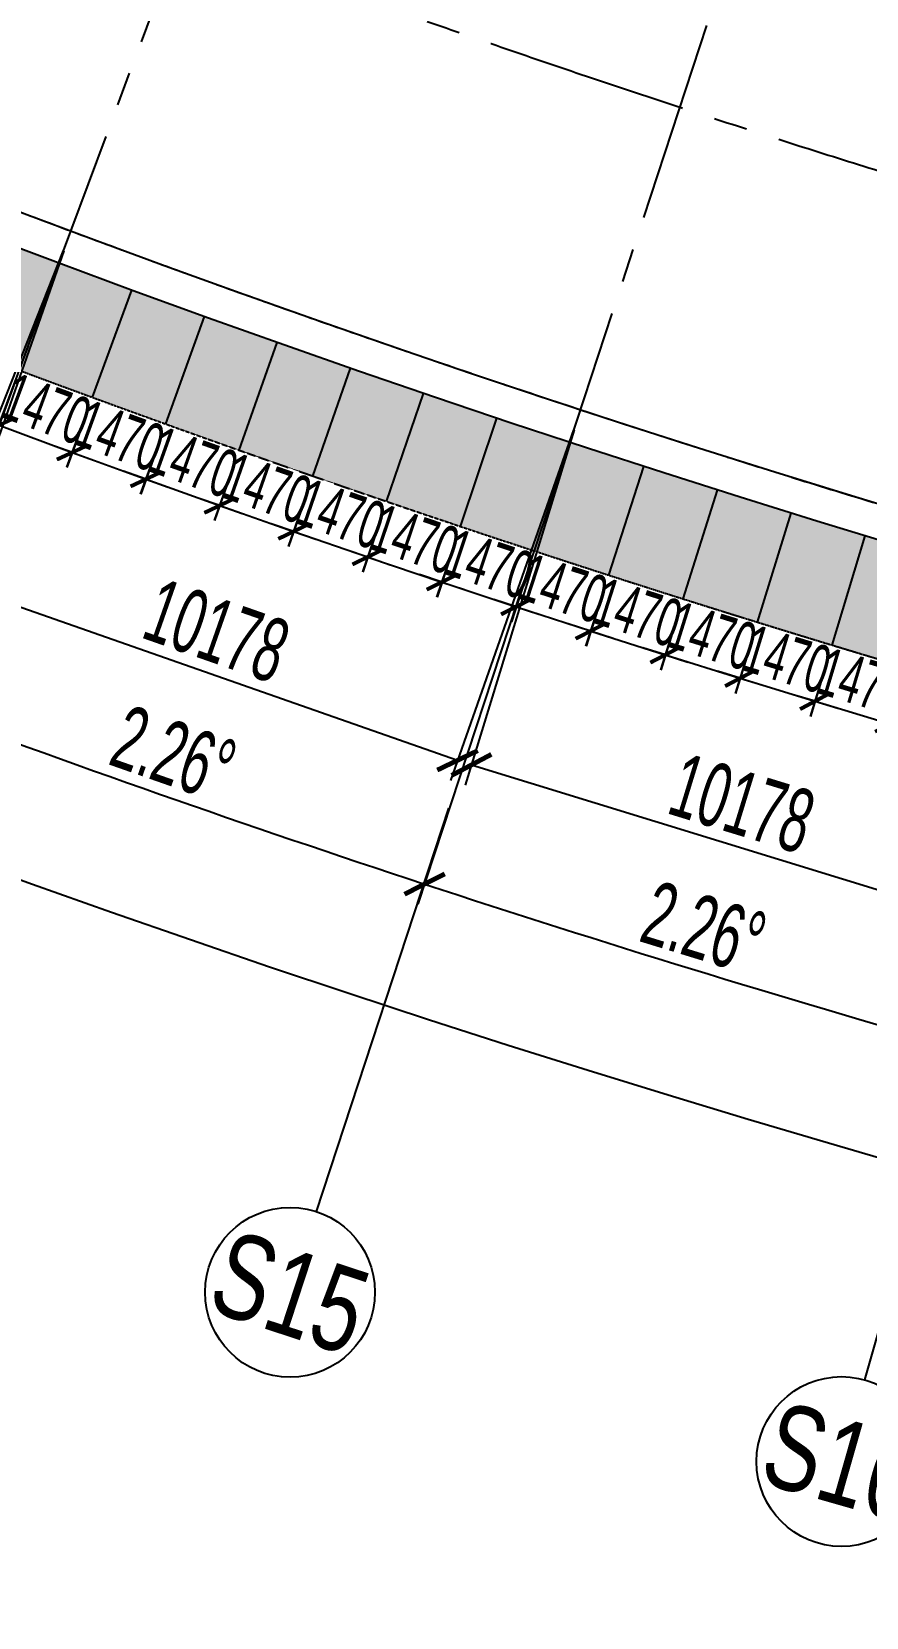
# Model space of a CAD drawing. Extents: x -668578 to 2331563, y -1202445 to 1620273.
# Drawn here: x 1627699 to 1643425, y 22423 to 52302 of the extents above; entities that cross this region are included whole.
import ezdxf
from ezdxf.enums import TextEntityAlignment as Align

# ---------------------------------------------------------------- set-up
doc = ezdxf.new("R2010")
doc.units = 0
doc.linetypes.add('CENTER2', pattern=[28.575000000000003, 19.05, -3.175, 3.175, -3.175])
doc.linetypes.add('DASH', pattern=[0.35, 0.25, -0.1])
doc.layers.get('0').update_dxf_attribs({"color": 8})
doc.layers.get('Defpoints').update_dxf_attribs({"color": 8})
for name, color, linetype in [('#填充层', 8, 'Continuous'), ('#幕墙线-平面', 8, 'Continuous'), ('#标注', 8, 'Continuous'), ('#轴线', 8, 'CENTER2'), ('dim', 8, 'Continuous')]:
    doc.layers.add(name, color=color, linetype=linetype)
doc.styles.add('JHZX', font='jrs.shx', dxfattribs={"width": 0.6, "bigfont": 'jhz.shx'})
doc.dimstyles.new('JZBZ-300', dxfattribs={"dimscale": 300, "dimtxt": 3, "dimasz": 1.5, "dimexe": 1, "dimexo": 1, "dimgap": 0.5, "dimtad": 1, "dimdec": 0, "dimdsep": 46, "dimtxsty": 'JHZX', "dimblk1": 'ARCHTICK', "dimblk2": 'ARCHTICK', "dimsah": 1, "dimcen": 0, "dimclrd": 1, "dimclre": 1, "dimclrt": 2, "dimazin": 2, "dimtfac": 1, "dimtdec": 0, "dimtix": 1, "dimtmove": 0, "dimatfit": 3, "dimfxl": 0, "dimtolj": 1, "dimlwd": -1, "dimlwe": -1, "dimarcsym": 0})
doc.dimstyles.new('JZBZ-400', dxfattribs={"dimscale": 400, "dimtxt": 3, "dimasz": 1.5, "dimexe": 1, "dimexo": 1, "dimgap": 0.5, "dimtad": 1, "dimdec": 0, "dimdsep": 46, "dimtxsty": 'JHZX', "dimblk1": 'ARCHTICK', "dimblk2": 'ARCHTICK', "dimsah": 1, "dimcen": 0, "dimclrd": 1, "dimclre": 1, "dimclrt": 2, "dimazin": 2, "dimtfac": 1, "dimtdec": 0, "dimtix": 1, "dimtmove": 0, "dimatfit": 3, "dimfxl": 0, "dimtolj": 1, "dimlwd": -1, "dimlwe": -1, "dimarcsym": 0})

# ---------------------------------------------------------------- blocks, each defined once
blk = doc.blocks.new('_ARCHTICK')
at = {"color": 0, "linetype": 'ByBlock', "const_width": 0.15}
blk.add_lwpolyline([(-0.5, -0.5), (0.5, 0.5)], dxfattribs=at)
blk = doc.blocks.new('*D2939')
at = {"layer": '#标注', "ltscale": 300, "transparency": 16777216}
for p, q in [((-1772.791618300945, -1481.365197545436), (-9341.748198340536, -7862.657879242006)), ((165913.7732030131, -92055.65823940704), (164727.0996400029, -101884.2800072265))]:
    blk.add_line(p, q, dxfattribs=at)
blk.add_arc((197092.1482162317, 166179.1797920645), 269610.2124900237, 220.1338192809485, 263.1156299250187, dxfattribs=at)
at = {"layer": 'Defpoints', "color": 0, "ltscale": 300, "transparency": 16777216}
for p in [(197092.1482162317, 166179.1797920645), (-1466.975190824596, -1223.535190204158), (40379.67516651106, -53208.30268940322), (165961.7196095993, -91658.54220838404)]:
    blk.add_point(p, dxfattribs=at)
at = {"layer": '#标注', "ltscale": 300, "transparency": 16777216, "xscale": 600, "yscale": 600, "zscale": 600}
for p, rotation in [((-9035.931770864163, -7604.827871900749), 130.1338192809485), ((164775.0460465892, -101487.1639762035), 353.1156299250187)]:
    blk.add_blockref('_ARCHTICK', p, dxfattribs=dict(at, rotation=rotation))
at = {"layer": '#标注', "ltscale": 300, "transparency": 16777216, "insert": (69341.55334645722, -70334.48968467087), "char_height": 1200, "attachment_point": 5, "rotation": 331.6247246029835, "style": 'JHZX'}
blk.add_mtext('\\A1;42.98°', dxfattribs=at)
blk = doc.blocks.new('*D2960')
at = {"layer": '#标注', "ltscale": 300, "transparency": 16777216}
for p, q in [((96631.2330574632, -73747.7406797095), (93734.54993042274, -80665.7770240426)), ((106180.0647906679, -77526.20736388178), (103558.7120219146, -84553.19175704397))]:
    blk.add_line(p, q, dxfattribs=at)
blk.add_arc((197092.1482162361, 166179.1797920601), 267210.2124900229, 247.2802253813057, 249.5424261212691, dxfattribs=at)
at = {"layer": 'Defpoints', "color": 0, "ltscale": 300, "transparency": 16777216}
for p in [(197092.1482162361, 166179.1797920601), (96785.72282423872, -73378.77874134504), (106319.8702716681, -77151.43486291311), (97141.74220864025, -81633.6810482924)]:
    blk.add_point(p, dxfattribs=at)
at = {"layer": '#标注', "ltscale": 300, "transparency": 16777216, "xscale": 600, "yscale": 600, "zscale": 600}
for p, rotation in [((93889.03969719815, -80296.8150856781), 157.2802253813057), ((103698.5175029147, -84178.41925607527), 339.5424261212691)]:
    blk.add_blockref('_ARCHTICK', p, dxfattribs=dict(at, rotation=rotation))
at = {"layer": '#标注', "ltscale": 300, "transparency": 16777216, "insert": (99068.97348188979, -81542.15262398138), "char_height": 1200, "attachment_point": 5, "rotation": 338.41132575128734, "style": 'JHZX'}
blk.add_mtext('\\A1;2.26°', dxfattribs=at)
blk = doc.blocks.new('*D2961')
at = {"layer": '#标注', "ltscale": 300, "transparency": 16777216}
for p, q in [((106180.0647906683, -77526.20736388177), (103558.712021915, -84553.19175704411)), ((115870.6005550074, -80924.81215691619), (113528.6640288413, -88049.79168723105))]:
    blk.add_line(p, q, dxfattribs=at)
blk.add_arc((197092.1482162368, 166179.1797920601), 267210.2124900231, 249.542426121269, 251.8046268610899, dxfattribs=at)
at = {"layer": 'Defpoints', "color": 0, "ltscale": 300, "transparency": 16777216}
for p in [(197092.1482162368, 166179.1797920601), (106319.8702716685, -77151.4348629131), (115995.5038364029, -80544.81324863271), (107001.4545988446, -85385.85073185925)]:
    blk.add_point(p, dxfattribs=at)
at = {"layer": '#标注', "ltscale": 300, "transparency": 16777216, "xscale": 600, "yscale": 600, "zscale": 600}
for p, rotation in [((103698.5175029151, -84178.41925607543), 159.542426121269), ((113653.5673102368, -87669.79277894754), 341.8046268610899)]:
    blk.add_blockref('_ARCHTICK', p, dxfattribs=dict(at, rotation=rotation))
at = {"layer": '#标注', "ltscale": 300, "transparency": 16777216, "insert": (108923.5710266912, -85218.32082270418), "char_height": 1200, "attachment_point": 5, "rotation": 340.6735264911795, "style": 'JHZX'}
blk.add_mtext('\\A1;2.26°', dxfattribs=at)
blk = doc.blocks.new('*D2962')
at = {"layer": '#标注', "ltscale": 300, "transparency": 16777216}
for p, q in [((115870.6005550071, -80924.81215691594), (113528.6640288411, -88049.79168723096)), ((125687.7338482185, -83938.25712581127), (123628.8638690913, -91150.12612136613))]:
    blk.add_line(p, q, dxfattribs=at)
blk.add_arc((197092.1482162343, 166179.1797920605), 267210.2124900228, 251.8046268610904, 254.0668271582905, dxfattribs=at)
at = {"layer": 'Defpoints', "color": 0, "ltscale": 300, "transparency": 16777216}
for p in [(197092.1482162343, 166179.1797920605), (115995.5038364027, -80544.81324863248), (125797.5402471053, -83553.624112715), (117001.5900693427, -88745.90754671526)]:
    blk.add_point(p, dxfattribs=at)
at = {"layer": '#标注', "ltscale": 300, "transparency": 16777216, "xscale": 600, "yscale": 600, "zscale": 600}
for p, rotation in [((113653.5673102366, -87669.79277894746), 161.8046268610904), ((123738.670267978, -90765.49310826983), 344.0668271582905)]:
    blk.add_blockref('_ARCHTICK', p, dxfattribs=dict(at, rotation=rotation))
at = {"layer": '#标注', "ltscale": 300, "transparency": 16777216, "insert": (118915.5953351059, -88502.6371847374), "char_height": 1200, "attachment_point": 5, "rotation": 342.9357270096904, "style": 'JHZX'}
blk.add_mtext('\\A1;2.26°', dxfattribs=at)
blk = doc.blocks.new('*U2924')
at = {"linetype": 'ByBlock'}
blk.add_line((-8.960830237663566e-17, -20), (0, 0), dxfattribs=at)
blk.add_circle((0, -24), 4, dxfattribs=at)
at = {"color": 253, "linetype": 'ByBlock', "style": 'JHZX', "width": 0.75}
blk.add_attdef('AXES', text='', height=4, dxfattribs=at).set_placement((0, -24), align=Align.MIDDLE_CENTER)
blk = doc.blocks.new('*D3020')
at = {"layer": '#标注', "transparency": 16777216}
for p, q in [((-38028.01337984062, -70196.93667052576), (-40082.95058905006, -76891.46527291904)), ((-28298.07129202501, -73183.61747021004), (-30353.00850123445, -79878.14607260333)), ((-39965.57288276312, -76509.074799624), (-30235.63079494752, -79495.75559930828))]:
    blk.add_line(p, q, dxfattribs=at)
at = {"layer": 'Defpoints', "color": 0, "transparency": 16777216}
for p in [(-37910.63567355368, -69814.5461972307), (-28180.69358573807, -72801.22699691498), (-30235.63079494752, -79495.75559930828)]:
    blk.add_point(p, dxfattribs=at)
at = {"layer": '#标注', "transparency": 16777216, "xscale": 600, "yscale": 600, "zscale": 600}
for p, rotation in [((-39965.57288276312, -76509.074799624), 162.9357278414929), ((-30235.63079494752, -79495.75559930828), 342.9357278414929)]:
    blk.add_blockref('_ARCHTICK', p, dxfattribs=dict(at, rotation=rotation))
at = {"layer": '#标注', "transparency": 16777216, "insert": (-34865.84642628145, -77237.63425287601), "char_height": 1200, "attachment_point": 5, "rotation": 342.9357278414929, "style": 'JHZX'}
blk.add_mtext('\\A1;10178', dxfattribs=at)
blk = doc.blocks.new('*D3021')
at = {"layer": '#标注', "transparency": 16777216}
for p, q in [((-57126.30046762781, -63073.15918404332), (-59702.92302195404, -69584.72553589684)), ((-47662.27883631317, -66818.06636493004), (-50238.9013906394, -73329.63271678356)), ((-59555.74672671806, -69212.78583900954), (-50091.72509540342, -72957.69301989625))]:
    blk.add_line(p, q, dxfattribs=at)
at = {"layer": 'Defpoints', "color": 0, "transparency": 16777216}
for p in [(-56979.12417239184, -62701.21948715604), (-47515.10254107719, -66446.12666804275), (-50091.72509540342, -72957.69301989625)]:
    blk.add_point(p, dxfattribs=at)
at = {"layer": '#标注', "transparency": 16777216, "xscale": 600, "yscale": 600, "zscale": 600}
for p, rotation in [((-59555.74672671806, -69212.78583900954), 158.4113267958143), ((-50091.72509540342, -72957.69301989625), 338.4113267958143)]:
    blk.add_blockref('_ARCHTICK', p, dxfattribs=dict(at, rotation=rotation))
at = {"layer": '#标注', "transparency": 16777216, "insert": (-54529.38332058878, -70341.36003567831), "char_height": 1200, "attachment_point": 5, "rotation": 338.4113267958143, "style": 'JHZX'}
blk.add_mtext('\\A1;10178', dxfattribs=at)
blk = doc.blocks.new('*D3022')
at = {"layer": '#标注', "transparency": 16777216}
for p, q in [((-47647.48272731274, -66823.5859192106), (-49965.06908217069, -73431.78337614522)), ((-38043.01579922533, -70192.00546830581), (-40360.60215408328, -76800.20292524043)), ((-49832.6888959363, -73054.32412497689), (-40228.22196784889, -76422.7436740721))]:
    blk.add_line(p, q, dxfattribs=at)
at = {"layer": 'Defpoints', "color": 0, "transparency": 16777216}
for p in [(-47515.10254107835, -66446.12666804227), (-37910.63561299094, -69814.54621713748), (-40228.22196784889, -76422.7436740721)]:
    blk.add_point(p, dxfattribs=at)
at = {"layer": '#标注', "transparency": 16777216, "xscale": 600, "yscale": 600, "zscale": 600}
for p, rotation in [((-49832.6888959363, -73054.32412497689), 160.6735249708244), ((-40228.22196784889, -76422.7436740721), 340.6735249708244)]:
    blk.add_blockref('_ARCHTICK', p, dxfattribs=dict(at, rotation=rotation))
at = {"layer": '#标注', "transparency": 16777216, "insert": (-44765.69505942383, -73983.61539718787), "char_height": 1200, "attachment_point": 5, "rotation": 340.67352497082436, "style": 'JHZX'}
blk.add_mtext('\\A1;10178', dxfattribs=at)
blk = doc.blocks.new('*U576')
at = {"layer": '#幕墙线-平面', "ltscale": 300}
blk.add_lwpolyline([(-2.021426355838275e-10, 0.002538945773403268), (6.263339929546419e-05, -2149.999906919618)], dxfattribs=at)
blk = doc.blocks.new('*U577')
at = {"layer": '#幕墙线-平面', "color": 0, "linetype": 'ByBlock', "lineweight": -2, "transparency": 16777216}
for p, rotation in [((1627465.1599499, 45922.14387763533), 159.5441590031172), ((1628843.906091031, 45412.28767386093), 159.86735466264), ((1630225.506293191, 44910.21681073547), 160.1905503221628), ((1631609.916595438, 44415.9472635815), 160.5137459816867), ((1632997.092947412, 43929.49475949301), 160.8369416412106), ((1634386.991210742, 43450.87477683419), 161.1601373007323), ((1635779.56716045, 42980.10254474764), 161.4833329602528), ((1637174.776486357, 42517.19304266927), 161.8065286197732), ((1638572.574794489, 42062.16099985203), 162.1297242792949), ((1639972.9176085, 41615.02089489691), 162.4529199388177), ((1641375.760371075, 41175.78695529271), 162.7761155983416), ((1642781.058445357, 40744.47315696272), 163.0993112578644)]:
    blk.add_blockref('*U576', p, dxfattribs=dict(at, rotation=rotation))
blk = doc.blocks.new('*D3241')
at = {"layer": '#标注', "ltscale": 300, "transparency": 16777216}
for p, q in [((105918.6916470849, -78277.02461176751), (105534.9657079472, -79314.68645226132)), ((105639.0185356882, -79033.30946485989), (105216.9530545861, -78877.23022324833)), ((107297.4456082298, -78786.88595380972), (106913.7196690921, -79824.54779430354)), ((105639.0185356882, -79033.30946485989), (107017.7724968332, -79543.17080690211)), ((107017.7724968332, -79543.17080690211), (107439.8379779353, -79699.25004851367))]:
    blk.add_line(p, q, dxfattribs=at)
at = {"layer": 'Defpoints', "color": 0, "ltscale": 300, "transparency": 16777216}
for p in [(106022.7444748259, -77995.6476243661), (107401.4984359709, -78505.50896640829), (107017.7724968332, -79543.17080690211)]:
    blk.add_point(p, dxfattribs=at)
at = {"layer": '#标注', "ltscale": 300, "transparency": 16777216, "xscale": 450, "yscale": 450, "zscale": 450}
for p, rotation in [((105639.0185356882, -79033.30946485989), 339.7056747093138), ((107017.7724968332, -79543.17080690211), 159.7056747093137)]:
    blk.add_blockref('_ARCHTICK', p, dxfattribs=dict(at, rotation=rotation))
at = {"layer": '#标注', "ltscale": 300, "transparency": 16777216, "insert": (106536.5011717428, -78725.48616107818), "char_height": 900, "attachment_point": 5, "rotation": 339.70567470931377, "style": 'JHZX'}
blk.add_mtext('\\A1;1470', dxfattribs=at)
blk = doc.blocks.new('*D3242')
at = {"layer": '#标注', "ltscale": 300, "transparency": 16777216}
for p, q in [((107299.02660492, -78787.4633055643), (106921.1600124567, -79827.27315831828)), ((107023.6239937633, -79545.3137063845), (106600.6848158626, -79391.61773442457)), ((108680.6346561902, -79289.53926211603), (108302.7680637269, -80329.34911486998)), ((107023.6239937633, -79545.3137063845), (108405.2320450335, -80047.38966293621)), ((108405.2320450335, -80047.38966293621), (108828.1712229342, -80201.08563489615))]:
    blk.add_line(p, q, dxfattribs=at)
at = {"layer": 'Defpoints', "color": 0, "ltscale": 300, "transparency": 16777216}
for p in [(107401.4905862266, -78505.50385363054), (108783.0986374968, -79007.57981018224), (108405.2320450335, -80047.38966293621)]:
    blk.add_point(p, dxfattribs=at)
at = {"layer": '#标注', "ltscale": 300, "transparency": 16777216, "xscale": 450, "yscale": 450, "zscale": 450}
for p, rotation in [((107023.6239937633, -79545.3137063845), 340.0288703957442), ((108405.2320450335, -80047.38966293621), 160.0288703957442)]:
    blk.add_blockref('_ARCHTICK', p, dxfattribs=dict(at, rotation=rotation))
at = {"layer": '#标注', "ltscale": 300, "transparency": 16777216, "insert": (107919.3559820117, -79232.43278079279), "char_height": 900, "attachment_point": 5, "rotation": 340.0288703957442, "style": 'JHZX'}
blk.add_mtext('\\A1;1470', dxfattribs=at)
blk = doc.blocks.new('*D3243')
at = {"layer": '#标注', "ltscale": 300, "transparency": 16777216}
for p, q in [((108682.2188844527, -79290.10768660074), (108310.2236619503, -80332.03246604472)), ((108411.0955365348, -80049.49952120855), (107987.2961192806, -79898.19170933173)), ((108411.0955365348, -80049.49952120855), (109795.5137167293, -80543.77411678224)), ((110066.6370646472, -79784.38228217445), (109694.6418421447, -80826.30706161843)), ((109795.5137167293, -80543.77411678224), (110219.3131339836, -80695.08192865906))]:
    blk.add_line(p, q, dxfattribs=at)
at = {"layer": 'Defpoints', "color": 0, "ltscale": 300, "transparency": 16777216}
for p in [(108783.0907590373, -79007.57474176458), (110167.5089392317, -79501.84933733828), (109795.5137167293, -80543.77411678224)]:
    blk.add_point(p, dxfattribs=at)
at = {"layer": '#标注', "ltscale": 300, "transparency": 16777216, "xscale": 450, "yscale": 450, "zscale": 450}
for p, rotation in [((108411.0955365348, -80049.49952120855), 340.3520660821765), ((109795.5137167293, -80543.77411678224), 160.3520660821765)]:
    blk.add_blockref('_ARCHTICK', p, dxfattribs=dict(at, rotation=rotation))
at = {"layer": '#标注', "ltscale": 300, "transparency": 16777216, "insert": (109305.0483758012, -79731.57092932305), "char_height": 900, "attachment_point": 5, "rotation": 340.3520660821765, "style": 'JHZX'}
blk.add_mtext('\\A1;1470', dxfattribs=at)
blk = doc.blocks.new('*D3244')
at = {"layer": '#标注', "ltscale": 300, "transparency": 16777216}
for p, q in [((110068.2244740735, -79784.94176130265), (109702.1124579979, -80828.9483145718)), ((111455.4087325757, -80271.39926864124), (111089.2967165001, -81315.40582191039)), ((109801.3890162318, -80545.85086671109), (109376.7428444407, -80396.93602936035)), ((109801.3890162318, -80545.85086671109), (111188.573274734, -81032.30837404967)), ((111188.573274734, -81032.30837404967), (111613.219446525, -81181.22321140041))]:
    blk.add_line(p, q, dxfattribs=at)
at = {"layer": 'Defpoints', "color": 0, "ltscale": 300, "transparency": 16777216}
for p in [(110167.5010323073, -79501.84431344195), (111554.6852908095, -79988.30182078053), (111188.573274734, -81032.30837404967)]:
    blk.add_point(p, dxfattribs=at)
at = {"layer": '#标注', "ltscale": 300, "transparency": 16777216, "xscale": 450, "yscale": 450, "zscale": 450}
for p, rotation in [((109801.3890162318, -80545.85086671109), 340.6752617686087), ((111188.573274734, -81032.30837404967), 160.6752617686087)]:
    blk.add_blockref('_ARCHTICK', p, dxfattribs=dict(at, rotation=rotation))
at = {"layer": '#标注', "ltscale": 300, "transparency": 16777216, "insert": (110693.5342619505, -80222.88472465897), "char_height": 900, "attachment_point": 5, "rotation": 340.6752617686087, "style": 'JHZX'}
blk.add_mtext('\\A1;1470', dxfattribs=at)
blk = doc.blocks.new('*D3245')
at = {"layer": '#标注', "ltscale": 300, "transparency": 16777216}
for p, q in [((111456.9992726569, -80271.94978461112), (111096.7821122774, -81318.00489260092)), ((111194.460195293, -81034.35194955539), (110768.9807807247, -80887.83482503195)), ((112846.9054708369, -80750.57472518843), (112486.6883104574, -81796.62983317822)), ((111194.460195293, -81034.35194955539), (112584.3663934731, -81512.97689013269)), ((112584.3663934731, -81512.97689013269), (113009.8458080414, -81659.49401465611))]:
    blk.add_line(p, q, dxfattribs=at)
at = {"layer": 'Defpoints', "color": 0, "ltscale": 300, "transparency": 16777216}
for p in [(111554.6773556725, -79988.29684156558), (112944.5835538525, -80466.92178214289), (112584.3663934731, -81512.97689013269)]:
    blk.add_point(p, dxfattribs=at)
at = {"layer": '#标注', "ltscale": 300, "transparency": 16777216, "xscale": 450, "yscale": 450, "zscale": 450}
for p, rotation in [((111194.460195293, -81034.35194955539), 340.9984574550404), ((112584.3663934731, -81512.97689013269), 160.9984574550404)]:
    blk.add_blockref('_ARCHTICK', p, dxfattribs=dict(at, rotation=rotation))
at = {"layer": '#标注', "ltscale": 300, "transparency": 16777216, "insert": (112084.7694604143, -80706.35853375297), "char_height": 900, "attachment_point": 5, "rotation": 340.99845745504035, "style": 'JHZX'}
blk.add_mtext('\\A1;1470', dxfattribs=at)
blk = doc.blocks.new('*D3230')
at = {"layer": '#标注', "ltscale": 300, "transparency": 16777216}
for p, q in [((112848.4990909635, -80751.11626048313), (112494.1882479815, -81799.18663890657)), ((114241.0830035827, -81221.89340499646), (113886.7721606007, -82269.9637834199)), ((112590.2647477731, -81514.98722619112), (112163.9656287, -81370.87247650373)), ((112590.2647477731, -81514.98722619112), (113982.8486603923, -81985.76437070446)), ((113982.8486603923, -81985.76437070446), (114409.1477794655, -82129.87912039185))]:
    blk.add_line(p, q, dxfattribs=at)
at = {"layer": 'Defpoints', "color": 0, "ltscale": 300, "transparency": 16777216}
for p in [(112944.5755907551, -80466.91684776769), (114337.1595033743, -80937.69399228101), (113982.8486603923, -81985.76437070446)]:
    blk.add_point(p, dxfattribs=at)
at = {"layer": '#标注', "ltscale": 300, "transparency": 16777216, "xscale": 450, "yscale": 450, "zscale": 450}
for p, rotation in [((112590.2647477731, -81514.98722619112), 341.3216531414712), ((113982.8486603923, -81985.76437070446), 161.3216531414712)]:
    blk.add_blockref('_ARCHTICK', p, dxfattribs=dict(at, rotation=rotation))
at = {"layer": '#标注', "ltscale": 300, "transparency": 16777216, "insert": (113478.7097036659, -81181.97697301694), "char_height": 900, "attachment_point": 5, "rotation": 341.3216531414712, "style": 'JHZX'}
blk.add_mtext('\\A1;1470', dxfattribs=at)
blk = doc.blocks.new('*D3231')
at = {"layer": '#标注', "ltscale": 300, "transparency": 16777216}
for p, q in [((114242.679653047, -81222.42594238481), (113894.2864012317, -82272.47824283154)), ((113988.758260754, -81987.74140334918), (113561.6530015304, -81846.03361406573)), ((115637.8969696649, -81685.34031123936), (115289.5037178496, -82735.39261168608)), ((113988.758260754, -81987.74140334918), (115383.9755773719, -82450.65577220373)), ((115383.9755773719, -82450.65577220373), (115811.0808365955, -82592.36356148717))]:
    blk.add_line(p, q, dxfattribs=at)
at = {"layer": 'Defpoints', "color": 0, "ltscale": 300, "transparency": 16777216}
for p in [(114337.1515125693, -80937.68910290246), (115732.3688291872, -81400.603471757), (115383.9755773719, -82450.65577220373)]:
    blk.add_point(p, dxfattribs=at)
at = {"layer": '#标注', "ltscale": 300, "transparency": 16777216, "xscale": 450, "yscale": 450, "zscale": 450}
for p, rotation in [((113988.758260754, -81987.74140334918), 341.6448488279064), ((115383.9755773719, -82450.65577220373), 161.6448488279064)]:
    blk.add_blockref('_ARCHTICK', p, dxfattribs=dict(at, rotation=rotation))
at = {"layer": '#标注', "ltscale": 300, "transparency": 16777216, "insert": (114875.3106381076, -81649.72490881177), "char_height": 900, "attachment_point": 5, "rotation": 341.6448488279064, "style": 'JHZX'}
blk.add_mtext('\\A1;1470', dxfattribs=at)
blk = doc.blocks.new('*D3232')
at = {"layer": '#标注', "ltscale": 300, "transparency": 16777216}
for p, q in [((115639.4965976641, -81685.86383377682), (115297.0320224937, -82737.86464477264)), ((117037.3029240476, -82140.90069756238), (116694.8383488772, -83192.90150855819)), ((115389.8962357593, -82452.59943852667), (114961.9984263904, -82313.30311862825)), ((115389.8962357593, -82452.59943852667), (116787.7025621428, -82907.63630231221)), ((116787.7025621428, -82907.63630231221), (117215.6003715118, -83046.93262221063))]:
    blk.add_line(p, q, dxfattribs=at)
at = {"layer": 'Defpoints', "color": 0, "ltscale": 300, "transparency": 16777216}
for p in [(115732.3608109297, -81400.59862753085), (117130.1671373132, -81855.6354913164), (116787.7025621428, -82907.63630231221)]:
    blk.add_point(p, dxfattribs=at)
at = {"layer": '#标注', "ltscale": 300, "transparency": 16777216, "xscale": 450, "yscale": 450, "zscale": 450}
for p, rotation in [((115389.8962357593, -82452.59943852667), 341.9680445143346), ((116787.7025621428, -82907.63630231221), 161.9680445143345)]:
    blk.add_blockref('_ARCHTICK', p, dxfattribs=dict(at, rotation=rotation))
at = {"layer": '#标注', "ltscale": 300, "transparency": 16777216, "insert": (116274.5278254823, -82109.5874579275), "char_height": 900, "attachment_point": 5, "rotation": 341.9680445143345, "style": 'JHZX'}
blk.add_mtext('\\A1;1470', dxfattribs=at)
blk = doc.blocks.new('*D3233')
at = {"layer": '#标注', "ltscale": 300, "transparency": 16777216}
for p, q in [((117038.905479683, -82141.41518859097), (116702.3804779917, -83195.33103666455)), ((118439.2563392207, -82588.5600685506), (118102.7313375294, -83642.47591662419)), ((116793.6340901666, -82909.54654047027), (116364.9573458752, -82772.66612220783)), ((116793.6340901666, -82909.54654047027), (118193.9849497043, -83356.69142042991)), ((118193.9849497043, -83356.69142042991), (118622.6616939958, -83493.57183869233))]:
    blk.add_line(p, q, dxfattribs=at)
at = {"layer": 'Defpoints', "color": 0, "ltscale": 300, "transparency": 16777216}
for p in [(117130.159091858, -81855.63069239668), (118530.5099513957, -82302.77557235632), (118193.9849497043, -83356.69142042991)]:
    blk.add_point(p, dxfattribs=at)
at = {"layer": '#标注', "ltscale": 300, "transparency": 16777216, "xscale": 450, "yscale": 450, "zscale": 450}
for p, rotation in [((116793.6340901666, -82909.54654047027), 342.2912402007699), ((118193.9849497043, -83356.69142042991), 162.2912402007699)]:
    blk.add_blockref('_ARCHTICK', p, dxfattribs=dict(at, rotation=rotation))
at = {"layer": '#标注', "ltscale": 300, "transparency": 16777216, "insert": (117676.3167442854, -82561.54998806151), "char_height": 900, "attachment_point": 5, "rotation": 342.2912402007699, "style": 'JHZX'}
blk.add_mtext('\\A1;1470', dxfattribs=at)
blk = doc.blocks.new('*D3234')
at = {"layer": '#标注', "ltscale": 300, "transparency": 16777216}
for p, q in [((118440.8617715006, -82589.06551169974), (118110.287051132, -83644.86286244381)), ((119843.712606616, -83028.30418019062), (119513.1378862475, -84084.10153093471)), ((118199.9271586299, -83358.56816963977), (117770.4851194239, -83224.10800839291)), ((118199.9271586299, -83358.56816963977), (119602.7779937454, -83797.80683813067)), ((119602.7779937454, -83797.80683813067), (120032.2200329514, -83932.26699937749))]:
    blk.add_line(p, q, dxfattribs=at)
at = {"layer": 'Defpoints', "color": 0, "ltscale": 300, "transparency": 16777216}
for p in [(118530.5018789984, -82302.77081889567), (119933.3527141139, -82742.00948738656), (119602.7779937454, -83797.80683813067)]:
    blk.add_point(p, dxfattribs=at)
at = {"layer": '#标注', "ltscale": 300, "transparency": 16777216, "xscale": 450, "yscale": 450, "zscale": 450}
for p, rotation in [((118199.9271586299, -83358.56816963977), 342.614435887197), ((119602.7779937454, -83797.80683813067), 162.6144358871969)]:
    blk.add_blockref('_ARCHTICK', p, dxfattribs=dict(at, rotation=rotation))
at = {"layer": '#标注', "ltscale": 300, "transparency": 16777216, "insert": (119080.6327911835, -83005.5981182771), "char_height": 900, "attachment_point": 5, "rotation": 342.6144358871969, "style": 'JHZX'}
blk.add_mtext('\\A1;1470', dxfattribs=at)
blk = doc.blocks.new('*D3235')
at = {"layer": '#标注', "ltscale": 300, "transparency": 16777216}
for p, q in [((119845.320864458, -83028.80055937775), (119520.7069439253, -84086.44581851715)), ((121250.6270380289, -83460.11904032358), (120926.0131174962, -84517.76429946299)), ((119608.7306944996, -83799.65003867573), (119178.5370247375, -83667.61441281435)), ((119608.7306944996, -83799.65003867573), (121014.0368680705, -84230.96851962156)), ((121014.0368680705, -84230.96851962156), (121444.2305378326, -84363.00414548296))]:
    blk.add_line(p, q, dxfattribs=at)
at = {"layer": 'Defpoints', "color": 0, "ltscale": 300, "transparency": 16777216}
for p in [(119933.3446150322, -82742.00477953634), (121338.6507886031, -83173.32326048217), (121014.0368680705, -84230.96851962156)]:
    blk.add_point(p, dxfattribs=at)
at = {"layer": '#标注', "ltscale": 300, "transparency": 16777216, "xscale": 450, "yscale": 450, "zscale": 450}
for p, rotation in [((119608.7306944996, -83799.65003867573), 342.937631573629), ((121014.0368680705, -84230.96851962156), 162.937631573629)]:
    blk.add_blockref('_ARCHTICK', p, dxfattribs=dict(at, rotation=rotation))
at = {"layer": '#标注', "ltscale": 300, "transparency": 16777216, "insert": (120487.4312824336, -83441.71771946584), "char_height": 900, "attachment_point": 5, "rotation": 342.937631573629, "style": 'JHZX'}
blk.add_mtext('\\A1;1470', dxfattribs=at)
blk = doc.blocks.new('*D3236')
at = {"layer": '#标注', "ltscale": 300, "transparency": 16777216}
for p, q in [((121252.2380702595, -83460.60633975439), (120933.5952784095, -84520.0658542167)), ((122659.9548670372, -83883.9909090903), (122341.3120751871, -84943.4504235526)), ((121019.9998712442, -84232.77811285437), (120589.0682592007, -84103.1712236023)), ((121019.9998712442, -84232.77811285437), (122427.7166680219, -84656.16268219028)), ((122427.7166680219, -84656.16268219028), (122858.6482800654, -84785.76957144235))]:
    blk.add_line(p, q, dxfattribs=at)
at = {"layer": 'Defpoints', "color": 0, "ltscale": 300, "transparency": 16777216}
for p in [(121338.6426630942, -83173.31859839207), (122746.3594598719, -83596.70316772796), (122427.7166680219, -84656.16268219028)]:
    blk.add_point(p, dxfattribs=at)
at = {"layer": '#标注', "ltscale": 300, "transparency": 16777216, "xscale": 450, "yscale": 450, "zscale": 450}
for p, rotation in [((121019.9998712442, -84232.77811285437), 343.2608272600598), ((122427.7166680219, -84656.16268219028), 163.2608272600599)]:
    blk.add_blockref('_ARCHTICK', p, dxfattribs=dict(at, rotation=rotation))
at = {"layer": '#标注', "ltscale": 300, "transparency": 16777216, "insert": (121896.6674553025, -83869.89491479765), "char_height": 900, "attachment_point": 5, "rotation": 343.26082726005984, "style": 'JHZX'}
blk.add_mtext('\\A1;1470', dxfattribs=at)
blk = doc.blocks.new('A$Caccc0cd0')
at = {"layer": '#标注'}
for p1, p2, distance, picture, middle in [((-56979.12417239184, -62701.21948715602), (-47515.10254107718, -66446.12666804275), -7002.819442342731, '*D3021', (-54529.38332058878, -70341.36003567831)), ((-47515.10254107835, -66446.12666804227), (-37910.63561299094, -69814.54621713748), -7002.819442343274, '*D3022', (-44765.69505942383, -73983.61539718787)), ((-37910.63567355368, -69814.5461972307), (-28180.69358573807, -72801.22699691498), -7002.819442342884, '*D3020', (-34865.84642628145, -77237.63425287601))]:
    dim = blk.add_aligned_dim(p1=p1, p2=p2, distance=distance, dimstyle='JZBZ-400', override={"dimclrd": 256, "dimclre": 256, "dimclrt": 256}, dxfattribs=at)
    dim.commit()
    dim.dimension.update_dxf_attribs({"geometry": picture, "text_midpoint": middle})
blk = doc.blocks.new('DSGDFG')
at = {"layer": '#标注', "ltscale": 300}
blk.add_arc((197092.151355247, 166179.1920613433), 257800.0000000007, 220.1360728823768, 263.1156295571803, dxfattribs=at)
at = {"layer": '#轴线', "ltscale": 200}
for p, q in [((106320.1195375815, -77150.76251523872), (130859.3046354132, -11369.28023675107)), ((115997.9619056394, -80537.32965437206), (137919.2210288888, -13845.29048642633))]:
    blk.add_line(p, q, dxfattribs=at)
for radius in [244000.0000000004, 251800.0000000004, 257800.0000000004]:
    blk.add_arc((197092.1513552468, 166179.1920613431), radius, 218.4388923744016, 265.1405841852512, dxfattribs=at)
at = {"layer": '#标注', "ltscale": 300}
blk.add_blockref('A$Caccc0cd0', (154502.6209182295, -8915.558944611956), dxfattribs=at)
at = {"layer": '#标注', "linetype": 'ByBlock'}
for p, xscale, yscale, rotation, values in [((114111.6407975273, -86241.40516572236), 400, 400, 341.8331682930456, {'AXES': 'S15'}), ((124139.4772560617, -89319.98676055903), 399.9999999999999, 399.9999999999999, 344.0952502230697, {'AXES': 'S16'})]:
    blk.add_blockref('*U2924', p, dxfattribs=dict(at, xscale=xscale, yscale=yscale, rotation=rotation)).add_auto_attribs(values)
at = {"layer": '#标注', "ltscale": 300}
for base, center, p1, p2, picture, middle in [((40379.67516651106, -53208.30268940322), (197092.1482162317, 166179.1797920645), (-1466.975190824596, -1223.535190204158), (165961.7196095993, -91658.54220838402), '*D2939', (69341.55334645722, -70334.48968467087)), ((97141.74220864025, -81633.6810482924), (197092.1482162361, 166179.1797920601), (96785.7228242387, -73378.77874134504), (106319.8702716681, -77151.4348629131), '*D2960', (99068.97348188979, -81542.15262398138)), ((107001.4545988446, -85385.85073185925), (197092.1482162368, 166179.1797920601), (106319.8702716685, -77151.4348629131), (115995.5038364029, -80544.81324863271), '*D2961', (108923.5710266912, -85218.32082270418)), ((117001.5900693427, -88745.90754671526), (197092.1482162343, 166179.1797920606), (115995.5038364027, -80544.81324863248), (125797.5402471053, -83553.62411271501), '*D2962', (118915.5953351059, -88502.63718473738))]:
    dim = blk.add_angular_dim_3p(base=base, center=center, p1=p1, p2=p2, dimstyle='JZBZ-400', override={"dimclrd": 256, "dimclre": 256, "dimclrt": 256}, dxfattribs=at)
    dim.commit()
    dim.dimension.update_dxf_attribs({"geometry": picture, "text_midpoint": middle})
blk = doc.blocks.new('D1')
at = {"layer": '#标注', "ltscale": 300}
for p1, p2, distance, picture, middle in [((106022.7444748259, -77995.64762436609), (107401.4984359709, -78505.5089664083), -1106.3397722147124, '*D3241', (106536.5011717428, -78725.48616107818)), ((107401.4905862266, -78505.50385363054), (108783.0986374968, -79007.57981018224), -1106.3397722146956, '*D3242', (107919.3559820117, -79232.43278079279)), ((108783.0907590373, -79007.57474176458), (110167.5089392317, -79501.84933733827), -1106.3397722146588, '*D3243', (109305.0483758012, -79731.57092932305)), ((110167.5010323073, -79501.84431344194), (111554.6852908095, -79988.30182078053), -1106.3397722145658, '*D3244', (110693.5342619505, -80222.88472465897)), ((111554.6773556725, -79988.29684156558), (112944.5835538525, -80466.92178214289), -1106.3397722143716, '*D3245', (112084.7694604143, -80706.35853375297)), ((112944.5755907551, -80466.91684776769), (114337.1595033742, -80937.69399228101), -1106.339772214317, '*D3230', (113478.7097036659, -81181.97697301694)), ((114337.1515125693, -80937.68910290246), (115732.3688291872, -81400.603471757), -1106.3397722146208, '*D3231', (114875.3106381076, -81649.72490881177)), ((115732.3608109297, -81400.59862753084), (117130.1671373132, -81855.63549131638), -1106.3397722139975, '*D3232', (116274.5278254823, -82109.5874579275)), ((117130.159091858, -81855.63069239666), (118530.5099513957, -82302.7755723563), -1106.3397722147129, '*D3233', (117676.3167442854, -82561.54998806151)), ((118530.5018789985, -82302.77081889567), (119933.3527141139, -82742.00948738656), -1106.339772215112, '*D3234', (119080.6327911835, -83005.5981182771)), ((119933.3446150322, -82742.00477953634), (121338.6507886031, -83173.32326048217), -1106.3397722144744, '*D3235', (120487.4312824336, -83441.71771946584)), ((121338.6426630942, -83173.31859839207), (122746.3594598719, -83596.70316772796), -1106.3397722140778, '*D3236', (121896.6674553025, -83869.89491479765))]:
    dim = blk.add_aligned_dim(p1=p1, p2=p2, distance=distance, dimstyle='JZBZ-300', override={"dimclrd": 256, "dimclre": 256, "dimclrt": 256}, dxfattribs=at)
    dim.commit()
    dim.dimension.update_dxf_attribs({"geometry": picture, "text_midpoint": middle})

msp = doc.modelspace()

# ---------------------------------------------------------------- hatches: boundary and pattern name
at = {"layer": '#填充层', "ltscale": 5}
h = msp.add_hatch(dxfattribs=at)
h.set_pattern_fill('DOTS', color=256, scale=300)
h.set_pattern_definition([(0, (1499898.777027618, 275661.4264817045), (238.125, 476.25), [0, -476.25])])
edge = h.paths.add_edge_path()
edge.add_arc((1718541.04347246, 290089.1825916904), 258450.0000122762, 224.2010680907206, 263.0036580566755)
edge.add_arc((1687376.985044699, 36144.25949104445), 2599.999999999618, 263.0036580561427, 353.115629925022)
edge.add_line((1689958.239246348, 35832.60784823389), (1699116.865503937, 111688.9142534468))
edge.add_arc((1675951.513029902, 114994.4315735811), 23399.99999999987, 351.8791540171561, 408.4110155012523)
edge.add_line((1691484.021918594, 132495.8934445993), (1690101.995247554, 131048.2174569779))
edge.add_arc((1675948.321140328, 114990.4893547565), 21405.07235536606, 48.60625955378568, 51.23890231349652)
edge.add_line((1689349.491480396, 131681.377768946), (1689159.609878179, 131449.1013408638))
edge.add_arc((1675949.607221914, 114985.3847495828), 21108.24801295796, 51.25746606330708, 104.0093023544159)
edge.add_line((1670839.73464989, 135465.7982335488), (1670192.590099086, 137674.7050877369))
edge.add_arc((1675951.513030889, 114994.4315731884), 23400.00000062333, 104.2473117498924, 212.3661627149257)
edge.add_line((1656186.838222372, 102467.7548493821), (1652038.789221159, 89843.20838746446))
edge.add_arc((1718541.043465732, 290089.1825787133), 210999.9999986069, 242.3756600973465, 251.62852708999202, ccw=False)
edge.add_line((1620706.153831682, 103141.7718726395), (1620179.691224763, 102119.3262593125))
edge.add_arc((1718541.04346532, 290089.1825779399), 212149.9999977291, 234.0851270116521, 242.37772087812482, ccw=False)
edge.add_line((1594097.542817536, 118271.1461394996), (1594778.255679421, 119198.0699989475))
edge.add_arc((1718541.04346347, 290089.1825760542), 210999.9999950733, 233.5227855587175, 234.0871865955971, ccw=False)
edge.add_arc((1601139.379293661, 142933.1030267347), 23899.9999999685, 250.3460703162144, 257.1003230833905)
edge.add_line((1595803.83288865, 119636.280398778), (1596334.551120201, 119514.7328470948))
edge.add_arc((1590954.355791283, 96022.95772849166), 24100.00000000698, 56.67752398748638, 77.10032308337088, ccw=False)
edge.add_arc((1718541.043459417, 290089.1825656286), 208149.9999842003, 236.6775239869844, 251.6257060700821)
edge.add_line((1652927.316339129, 92551.18291288603), (1655362.302962887, 99959.25135525523))
edge.add_arc((1675951.512233832, 114994.4316696944), 25494.55207471757, -6.884370074981291, 216.1386244719837, ccw=False)
edge.add_line((1701262.250565385, 111938.5012709214), (1691785.922599286, 33450.83100518363))
edge.add_arc((1689205.315513597, 33761.66306029755), 2599.259413216486, 263.4547283034507, 353.1318561132468, ccw=False)
edge.add_arc((1718541.053828594, 290089.2039390777), 260600.0223987816, 224.7692622454333, 263.4709527714301, ccw=False)
edge.add_arc((1535374.285491531, 108391.8001744133), 2599.999999823963, 144.4518068245103, 224.7692605196787, ccw=False)

# ---------------------------------------------------------------- linework, layer by layer
at = {"layer": '#幕墙线-平面', "ltscale": 300}
msp.add_lwpolyline([(1687060.289512337, 33563.6192701261, -0.1896724665705532), (1520685.200405335, 123807.8911893588, -0.4137557307421613), (1520999.729779983, 127468.4832556868), (1553033.76597313, 154475.9787489982, -0.4142820029461422), (1557191.102681616, 154121.5518412802, 0.06101702159663614), (1594778.255679421, 119198.0699989475), (1594097.542817536, 118271.1461394997, 0.03619906562373296), (1620179.691224763, 102119.3262593125), (1620706.153831682, 103141.7718726394, 0.04039519900043325), (1652038.789221159, 89843.20838746446), (1656186.838222372, 102467.7548493822, -0.5101788404661648), (1670192.590099086, 137674.7050877369), (1670839.73464989, 135465.7982335488, -0.2343261784634417), (1689159.609878179, 131449.1013408638), (1689349.491480396, 131681.377768946, -0.01148757632340535), (1690101.995247555, 131048.2174569779), (1691484.021918594, 132495.8934445993, -0.2517943818826403), (1699116.865503937, 111688.9142534462), (1689958.239246348, 35832.60784823413, -0.4147747798173004), (1687060.388975351, 33563.60706794064, 0.4147747798173004)], format="xyb", dxfattribs=at)
at = {"layer": '#幕墙线-平面', "linetype": 'DASH'}
msp.add_lwpolyline([(1701260.772420367, 111938.6666949292, 1.469013519983646), (1655360.824817874, 99959.41677931677), (1652925.838194116, 92551.34833694746, -0.06531639655468416), (1604192.228229745, 116160.8885729812, 0.08934789545122705), (1596333.072975181, 119514.8982711581), (1595802.354743637, 119636.4458228394, -0.1125361045484937), (1586232.723067736, 124250.5045660065, -0.0289167358602207), (1567982.280702303, 140623.209537493, 0.4135317777768934), (1564309.650820475, 140640.842018419), (1533545.329197164, 110241.3772921534, 0.4147813150809291), (1533526.940849237, 106560.9066498611, 0.1704931411937264), (1688909.029618458, 31179.34172008293, 0.4123966734240728), (1691784.445578917, 33451.00576550497), (1701260.771450383, 111938.6585777536)], format="xyb", dxfattribs=at)

# ---------------------------------------------------------------- block references
at = {"layer": '#幕墙线-平面'}
msp.add_blockref('*U577', (0, 0), dxfattribs=at)
at = {"layer": '#标注'}
msp.add_blockref('DSGDFG', (1521448.890479225, 123909.9869659723), dxfattribs=at)
at = {"layer": 'dim'}
msp.add_blockref('D1', (1521442.407339764, 123917.7928293626), dxfattribs=at)

doc.saveas('drawing.dxf')
